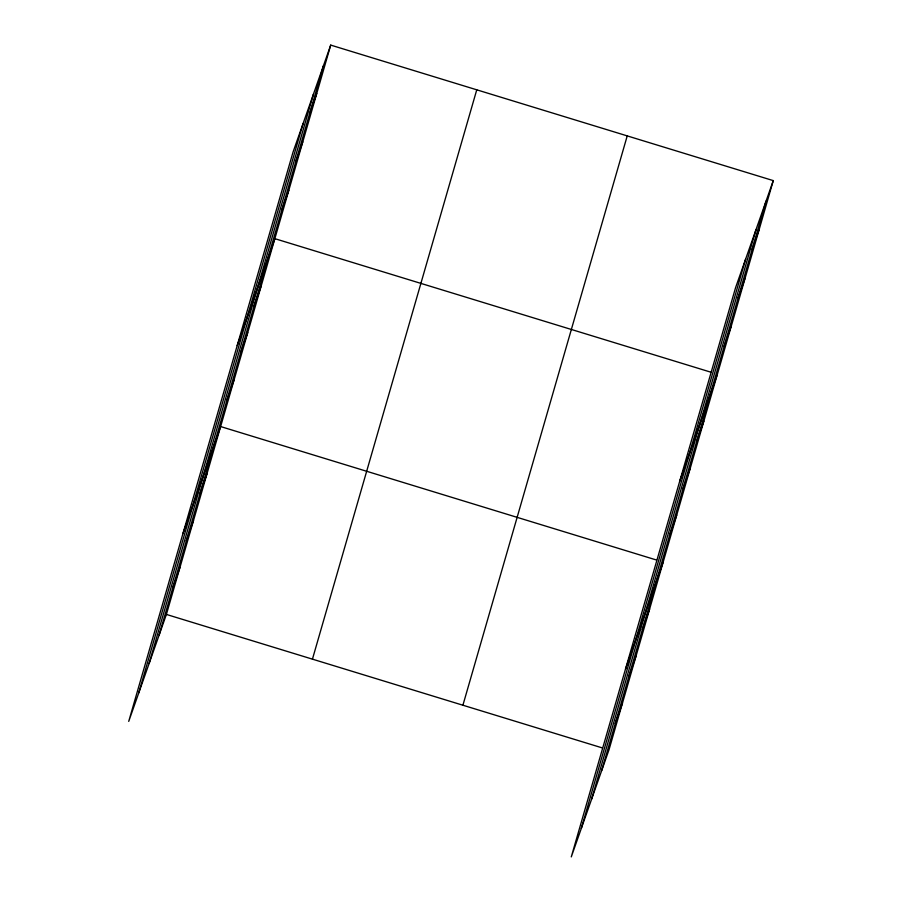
<?xml version="1.0" encoding="UTF-8"?>
<svg xmlns="http://www.w3.org/2000/svg" width="902" height="902" viewBox="0 0 902 902"><rect width="100%" height="100%" fill="white"/><g stroke="black" fill="none" stroke-linecap="round" stroke-linejoin="round"><path stroke-width="1.35" d="M138.773 692.86L303.095 123.518M149.134 663.466L313.456 94.124M159.18 634.929L323.502 65.598M330.718 45.1L293.049 152.055L128.727 721.386L166.396 614.431L330.718 45.1L773.273 180.614L608.951 749.945L571.282 856.9L735.604 287.569L773.273 180.614M312.442 659.148L476.763 89.817M462.906 705.229L627.228 135.898M581.328 828.374L745.65 259.032M591.678 798.969L756 229.638M601.724 770.443L766.046 201.112M309.533 113.99L316.749 93.492M295.563 162.383L302.779 141.885M281.593 210.775L288.82 190.277M237.181 345.624L274.851 238.669L710.821 372.176M254.071 306.139L261.287 285.641M240.518 353.11L247.734 332.613M226.954 400.082L234.182 379.584M182.959 533.51L220.618 426.556L656.6 560.052M199.849 494.025L207.065 473.527M186.286 540.986L193.513 520.499M172.733 587.957L179.949 567.459M752.088 249.504L759.304 229.007M738.118 297.897L745.334 277.399M724.148 346.289L731.364 325.791M679.736 481.138L717.394 374.183M696.626 441.653L703.842 421.155M683.073 488.625L690.289 468.127M669.509 535.596L676.726 515.098M625.514 669.025L663.173 562.07M642.404 629.528L649.62 609.042M628.841 676.5L636.057 656.002M615.288 723.472L622.504 702.974M166.396 614.431L602.367 747.927"/></g></svg>
